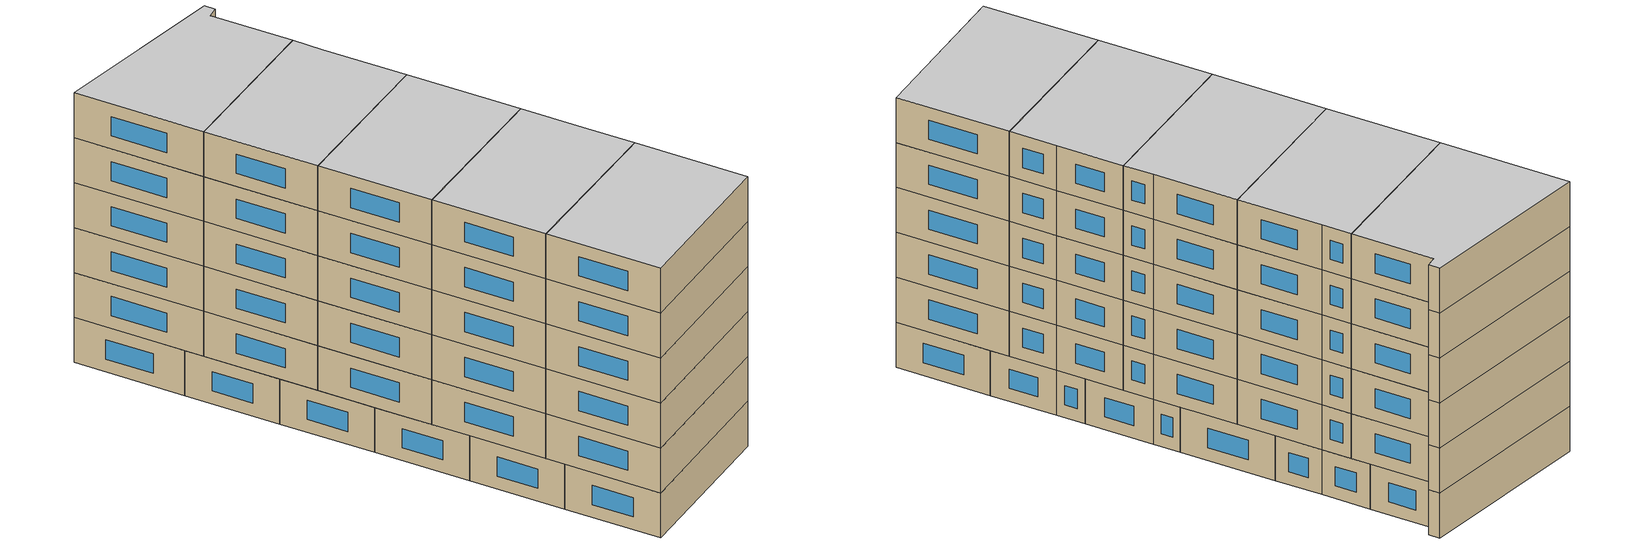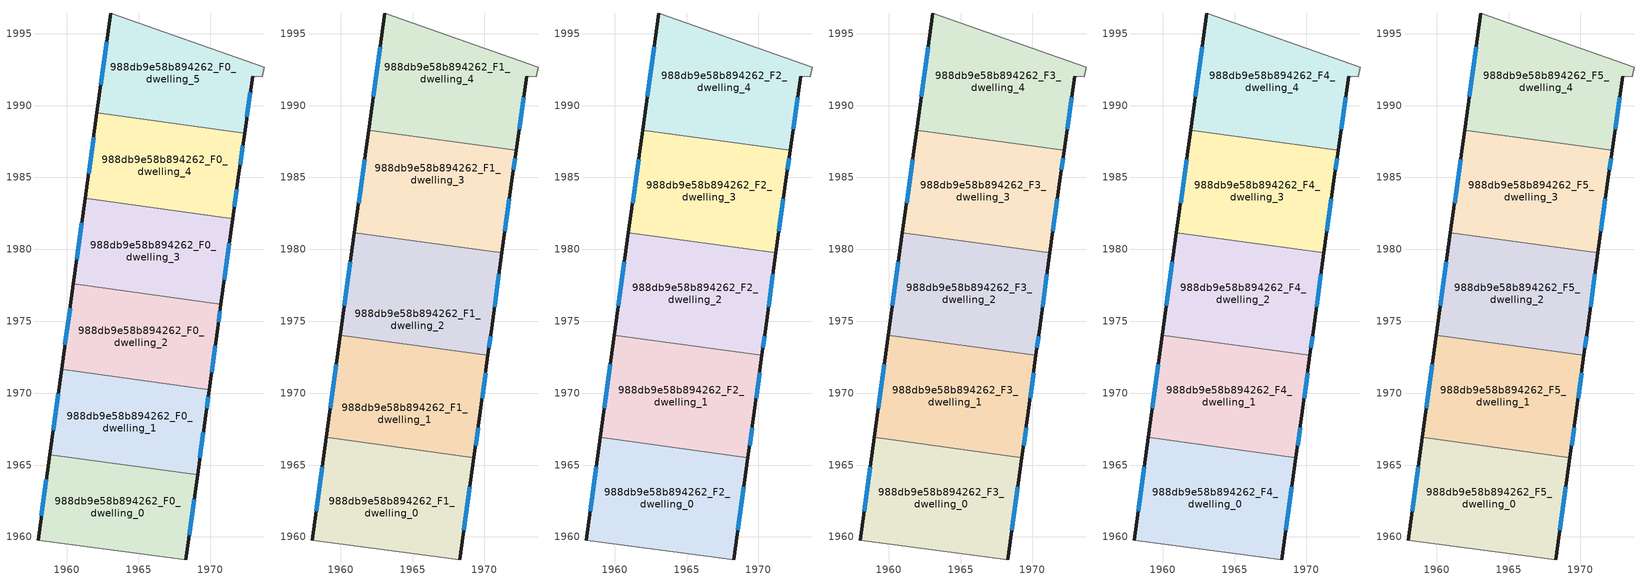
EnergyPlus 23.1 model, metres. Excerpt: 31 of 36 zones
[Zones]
988db9e58b894262_F0_dwelling_0
 floor ground (EU_floor_Construction): 1969.1,1964.32 1968.29,1958.43 1958.01,1959.75 1958.83,1965.73 z0
 wall outside (EU_wall_Construction): 1958.83,1965.73 1958.01,1959.75 / 1968.29,1958.43 1969.1,1964.32 z0:3
 wall adiabatic (EU_wall_Construction): 1958.01,1959.75 1968.29,1958.43 z0:3
 wall to 988db9e58b894262_F0_dwelling_1 (EU_wall_Construction): 1969.1,1964.32 1958.83,1965.73 z0:3
 window (EU_Window_Construction): 1958.6,1964.03 1958.24,1961.46 / 1968.52,1960.11 1968.87,1962.63 z0.86:2.14
988db9e58b894262_F0_dwelling_1
 floor ground (EU_floor_Construction): 1969.92,1970.25 1969.68,1968.45 1969.1,1964.32 1958.83,1965.73 1959.65,1971.67 z0
 wall outside (EU_wall_Construction): 1969.1,1964.32 1969.68,1968.45 1969.92,1970.25 / 1959.65,1971.67 1958.83,1965.73 z0:3
 wall to 988db9e58b894262_F0_dwelling_2 (EU_wall_Construction): 1969.92,1970.25 1959.65,1971.67 z0:3
 window (EU_Window_Construction): 1969.27,1965.5 1969.51,1967.27 / 1959.42,1969.97 1959.07,1967.43 / 1969.75,1968.97 1969.85,1969.74 z0.86:2.14
988db9e58b894262_F0_dwelling_2
 floor ground (EU_floor_Construction): 1970.73,1976.19 1970.49,1974.5 1969.92,1970.25 1959.65,1971.67 1960.47,1977.6 z0
 wall outside (EU_wall_Construction): 1969.92,1970.25 1970.49,1974.5 1970.73,1976.19 / 1960.47,1977.6 1959.65,1971.67 z0:3
 wall to 988db9e58b894262_F0_dwelling_3 (EU_wall_Construction): 1970.73,1976.19 1960.47,1977.6 z0:3
 window (EU_Window_Construction): 1970.08,1971.46 1970.33,1973.28 / 1960.24,1975.91 1959.89,1973.36 / 1970.56,1974.98 1970.66,1975.71 z0.86:2.14
988db9e58b894262_F0_dwelling_3
 floor ground (EU_floor_Construction): 1971.55,1982.13 1970.73,1976.19 1960.47,1977.6 1961.29,1983.54 z0
 wall outside (EU_wall_Construction): 1961.29,1983.54 1960.47,1977.6 / 1970.73,1976.19 1971.55,1982.13 z0:3
 wall to 988db9e58b894262_F0_dwelling_4 (EU_wall_Construction): 1971.55,1982.13 1961.29,1983.54 z0:3
 window (EU_Window_Construction): 1961.05,1981.85 1960.7,1979.3 / 1970.96,1977.89 1971.31,1980.43 z0.86:2.14
988db9e58b894262_F0_dwelling_4
 floor ground (EU_floor_Construction): 1972.37,1988.07 1971.94,1985.01 1971.55,1982.13 1961.29,1983.54 1962.11,1989.49 z0
 wall outside (EU_wall_Construction): 1971.55,1982.13 1971.94,1985.01 1972.37,1988.07 / 1962.11,1989.49 1961.29,1983.54 z0:3
 wall to 988db9e58b894262_F0_dwelling_5 (EU_wall_Construction): 1972.37,1988.07 1962.11,1989.49 z0:3
 window (EU_Window_Construction): 1971.66,1982.95 1971.83,1984.19 / 1961.87,1987.79 1961.52,1985.24 / 1972.06,1985.88 1972.25,1987.19 z0.86:2.14
988db9e58b894262_F0_dwelling_5
 floor ground (EU_floor_Construction): 1973.72,1992.68 1973.62,1991.99 1972.93,1992.04 1972.37,1988.07 1962.11,1989.49 1963.06,1996.4 z0
 wall outside (EU_wall_Construction): 1972.37,1988.07 1972.93,1992.04 / 1963.06,1996.4 1962.11,1989.49 z0:3
 wall adiabatic (EU_wall_Construction): 1972.93,1992.04 1973.62,1991.99 1973.72,1992.68 1963.06,1996.4 z0:3
 window (EU_Window_Construction): 1972.53,1989.2 1972.77,1990.91 / 1962.79,1994.43 1962.38,1991.46 z0.86:2.14
988db9e58b894262_F1_dwelling_0
 floor to 988db9e58b894262_F0_dwelling_0 (EU_floor_Construction): 1969.1,1964.32 1968.29,1958.43 1958.01,1959.75 1958.83,1965.73 z3
 floor to 988db9e58b894262_F0_dwelling_1 (EU_floor_Construction): 1969.27,1965.5 1969.1,1964.32 1958.83,1965.73 1959,1966.92 z3
 wall outside (EU_wall_Construction): 1959,1966.92 1958.01,1959.75 / 1968.29,1958.43 1969.27,1965.5 z3:6
 wall adiabatic (EU_wall_Construction): 1958.01,1959.75 1968.29,1958.43 z3:6
 wall to 988db9e58b894262_F1_dwelling_1 (EU_wall_Construction): 1969.27,1965.5 1959,1966.92 z3:6
 window (EU_Window_Construction): 1958.71,1964.87 1958.29,1961.8 / 1968.57,1960.45 1968.99,1963.48 z3.86:5.14
988db9e58b894262_F1_dwelling_1
 floor to 988db9e58b894262_F0_dwelling_1 (EU_floor_Construction): 1969.92,1970.25 1969.68,1968.45 1969.27,1965.5 1959,1966.92 1959.65,1971.66 z3
 floor to 988db9e58b894262_F0_dwelling_2 (EU_floor_Construction): 1970.24,1972.63 1969.92,1970.25 1959.65,1971.66 1959.98,1974.04 z3
 wall outside (EU_wall_Construction): 1969.27,1965.5 1969.68,1968.45 1970.24,1972.62 / 1959.98,1974.04 1959,1966.92 z3:6
 wall to 988db9e58b894262_F1_dwelling_2 (EU_wall_Construction): 1970.24,1972.62 1959.98,1974.04 z3:6
 window (EU_Window_Construction): 1969.39,1966.35 1969.56,1967.61 / 1959.7,1972.01 1959.28,1968.95 / 1969.84,1969.64 1970.08,1971.43 z3.86:5.14
988db9e58b894262_F1_dwelling_2
 floor to 988db9e58b894262_F0_dwelling_2 (EU_floor_Construction): 1970.73,1976.19 1970.49,1974.5 1970.24,1972.63 1959.98,1974.04 1960.47,1977.6 z3
 floor to 988db9e58b894262_F0_dwelling_3 (EU_floor_Construction): 1971.22,1979.75 1970.73,1976.19 1960.47,1977.6 1960.96,1981.17 z3
 wall outside (EU_wall_Construction): 1970.24,1972.62 1970.49,1974.5 1971.22,1979.75 / 1960.96,1981.17 1959.98,1974.04 z3:6
 wall to 988db9e58b894262_F1_dwelling_3 (EU_wall_Construction): 1971.22,1979.75 1960.96,1981.17 z3:6
 window (EU_Window_Construction): 1970.31,1973.16 1970.42,1973.96 / 1960.68,1979.13 1960.26,1976.08 / 1970.7,1976 1971.01,1978.25 z3.86:5.14
988db9e58b894262_F1_dwelling_3
 floor to 988db9e58b894262_F0_dwelling_3 (EU_floor_Construction): 1971.55,1982.13 1971.22,1979.75 1960.96,1981.17 1961.29,1983.54 z3
 floor to 988db9e58b894262_F0_dwelling_4 (EU_floor_Construction): 1972.21,1986.88 1971.94,1985.01 1971.55,1982.13 1961.29,1983.54 1961.94,1988.3 z3
 wall outside (EU_wall_Construction): 1971.22,1979.75 1971.94,1985.01 1972.21,1986.88 / 1961.94,1988.3 1960.96,1981.17 z3:6
 wall to 988db9e58b894262_F1_dwelling_4 (EU_wall_Construction): 1972.21,1986.88 1961.94,1988.3 z3:6
 window (EU_Window_Construction): 1971.42,1981.25 1971.74,1983.51 / 1961.66,1986.26 1961.24,1983.2 / 1972.02,1985.54 1972.13,1986.35 z3.86:5.14
988db9e58b894262_F1_dwelling_4
 floor to 988db9e58b894262_F0_dwelling_4 (EU_floor_Construction): 1972.37,1988.07 1972.21,1986.88 1961.94,1988.3 1962.11,1989.49 z3
 floor to 988db9e58b894262_F0_dwelling_5 (EU_floor_Construction): 1973.72,1992.68 1973.62,1991.99 1972.93,1992.04 1972.37,1988.07 1962.11,1989.49 1963.06,1996.4 z3
 wall outside (EU_wall_Construction): 1972.21,1986.88 1972.93,1992.04 / 1963.06,1996.4 1961.94,1988.3 z3:6
 wall adiabatic (EU_wall_Construction): 1972.93,1992.04 1973.62,1991.99 1973.72,1992.68 1963.06,1996.4 z3:6
 window (EU_Window_Construction): 1972.41,1988.36 1972.72,1990.57 / 1962.74,1994.09 1962.26,1990.61 z3.86:5.14
988db9e58b894262_F2_dwelling_0
 floor to 988db9e58b894262_F1_dwelling_0 (EU_floor_Construction): 1969.27,1965.5 1968.29,1958.43 1958.01,1959.75 1959,1966.92 z6
 wall outside (EU_wall_Construction): 1959,1966.92 1958.01,1959.75 / 1968.29,1958.43 1969.27,1965.5 z6:9
 wall adiabatic (EU_wall_Construction): 1958.01,1959.75 1968.29,1958.43 z6:9
 wall to 988db9e58b894262_F2_dwelling_1 (EU_wall_Construction): 1969.27,1965.5 1959,1966.92 z6:9
 window (EU_Window_Construction): 1958.71,1964.87 1958.29,1961.8 / 1968.57,1960.45 1968.99,1963.48 z6.86:8.14
988db9e58b894262_F2_dwelling_1
 floor to 988db9e58b894262_F1_dwelling_1 (EU_floor_Construction): 1970.24,1972.62 1969.68,1968.45 1969.27,1965.5 1959,1966.92 1959.98,1974.04 z6
 wall outside (EU_wall_Construction): 1969.27,1965.5 1969.68,1968.45 1970.24,1972.62 / 1959.98,1974.04 1959,1966.92 z6:9
 wall to 988db9e58b894262_F2_dwelling_2 (EU_wall_Construction): 1970.24,1972.62 1959.98,1974.04 z6:9
 window (EU_Window_Construction): 1969.39,1966.35 1969.56,1967.61 / 1959.7,1972.01 1959.28,1968.95 / 1969.84,1969.64 1970.08,1971.43 z6.86:8.14
988db9e58b894262_F2_dwelling_2
 floor to 988db9e58b894262_F1_dwelling_2 (EU_floor_Construction): 1971.22,1979.75 1970.49,1974.5 1970.24,1972.62 1959.98,1974.04 1960.96,1981.17 z6
 wall outside (EU_wall_Construction): 1970.24,1972.62 1970.49,1974.5 1971.22,1979.75 / 1960.96,1981.17 1959.98,1974.04 z6:9
 wall to 988db9e58b894262_F2_dwelling_3 (EU_wall_Construction): 1971.22,1979.75 1960.96,1981.17 z6:9
 window (EU_Window_Construction): 1970.31,1973.16 1970.42,1973.96 / 1960.68,1979.13 1960.26,1976.08 / 1970.7,1976 1971.01,1978.25 z6.86:8.14
988db9e58b894262_F2_dwelling_3
 floor to 988db9e58b894262_F1_dwelling_3 (EU_floor_Construction): 1972.21,1986.88 1971.94,1985.01 1971.22,1979.75 1960.96,1981.17 1961.94,1988.3 z6
 wall outside (EU_wall_Construction): 1971.22,1979.75 1971.94,1985.01 1972.21,1986.88 / 1961.94,1988.3 1960.96,1981.17 z6:9
 wall to 988db9e58b894262_F2_dwelling_4 (EU_wall_Construction): 1972.21,1986.88 1961.94,1988.3 z6:9
 window (EU_Window_Construction): 1971.42,1981.25 1971.74,1983.51 / 1961.66,1986.26 1961.24,1983.2 / 1972.02,1985.54 1972.13,1986.35 z6.86:8.14
988db9e58b894262_F2_dwelling_4
 floor to 988db9e58b894262_F1_dwelling_4 (EU_floor_Construction): 1973.72,1992.68 1973.62,1991.99 1972.93,1992.04 1972.21,1986.88 1961.94,1988.3 1963.06,1996.4 z6
 wall outside (EU_wall_Construction): 1972.21,1986.88 1972.93,1992.04 / 1963.06,1996.4 1961.94,1988.3 z6:9
 wall adiabatic (EU_wall_Construction): 1972.93,1992.04 1973.62,1991.99 1973.72,1992.68 1963.06,1996.4 z6:9
 window (EU_Window_Construction): 1972.41,1988.36 1972.72,1990.57 / 1962.74,1994.09 1962.26,1990.61 z6.86:8.14
988db9e58b894262_F3_dwelling_0
 floor to 988db9e58b894262_F2_dwelling_0 (EU_floor_Construction): 1969.27,1965.5 1968.29,1958.43 1958.01,1959.75 1959,1966.92 z9
 wall outside (EU_wall_Construction): 1959,1966.92 1958.01,1959.75 / 1968.29,1958.43 1969.27,1965.5 z9:12
 wall adiabatic (EU_wall_Construction): 1958.01,1959.75 1968.29,1958.43 z9:12
 wall to 988db9e58b894262_F3_dwelling_1 (EU_wall_Construction): 1969.27,1965.5 1959,1966.92 z9:12
 window (EU_Window_Construction): 1958.71,1964.87 1958.29,1961.8 / 1968.57,1960.45 1968.99,1963.48 z9.86:11.14
988db9e58b894262_F3_dwelling_1
 floor to 988db9e58b894262_F2_dwelling_1 (EU_floor_Construction): 1970.24,1972.62 1969.68,1968.45 1969.27,1965.5 1959,1966.92 1959.98,1974.04 z9
 wall outside (EU_wall_Construction): 1969.27,1965.5 1969.68,1968.45 1970.24,1972.62 / 1959.98,1974.04 1959,1966.92 z9:12
 wall to 988db9e58b894262_F3_dwelling_2 (EU_wall_Construction): 1970.24,1972.62 1959.98,1974.04 z9:12
 window (EU_Window_Construction): 1969.39,1966.35 1969.56,1967.61 / 1959.7,1972.01 1959.28,1968.95 / 1969.84,1969.64 1970.08,1971.43 z9.86:11.14
988db9e58b894262_F3_dwelling_2
 floor to 988db9e58b894262_F2_dwelling_2 (EU_floor_Construction): 1971.22,1979.75 1970.49,1974.5 1970.24,1972.62 1959.98,1974.04 1960.96,1981.17 z9
 wall outside (EU_wall_Construction): 1970.24,1972.62 1970.49,1974.5 1971.22,1979.75 / 1960.96,1981.17 1959.98,1974.04 z9:12
 wall to 988db9e58b894262_F3_dwelling_3 (EU_wall_Construction): 1971.22,1979.75 1960.96,1981.17 z9:12
 window (EU_Window_Construction): 1970.31,1973.16 1970.42,1973.96 / 1960.68,1979.13 1960.26,1976.08 / 1970.7,1976 1971.01,1978.25 z9.86:11.14
988db9e58b894262_F3_dwelling_3
 floor to 988db9e58b894262_F2_dwelling_3 (EU_floor_Construction): 1972.21,1986.88 1971.94,1985.01 1971.22,1979.75 1960.96,1981.17 1961.94,1988.3 z9
 wall outside (EU_wall_Construction): 1971.22,1979.75 1971.94,1985.01 1972.21,1986.88 / 1961.94,1988.3 1960.96,1981.17 z9:12
 wall to 988db9e58b894262_F3_dwelling_4 (EU_wall_Construction): 1972.21,1986.88 1961.94,1988.3 z9:12
 window (EU_Window_Construction): 1971.42,1981.25 1971.74,1983.51 / 1961.66,1986.26 1961.24,1983.2 / 1972.02,1985.54 1972.13,1986.35 z9.86:11.14
988db9e58b894262_F3_dwelling_4
 floor to 988db9e58b894262_F2_dwelling_4 (EU_floor_Construction): 1973.72,1992.68 1973.62,1991.99 1972.93,1992.04 1972.21,1986.88 1961.94,1988.3 1963.06,1996.4 z9
 wall outside (EU_wall_Construction): 1972.21,1986.88 1972.93,1992.04 / 1963.06,1996.4 1961.94,1988.3 z9:12
 wall adiabatic (EU_wall_Construction): 1972.93,1992.04 1973.62,1991.99 1973.72,1992.68 1963.06,1996.4 z9:12
 window (EU_Window_Construction): 1972.41,1988.36 1972.72,1990.57 / 1962.74,1994.09 1962.26,1990.61 z9.86:11.14
988db9e58b894262_F4_dwelling_0
 floor to 988db9e58b894262_F3_dwelling_0 (EU_floor_Construction): 1969.27,1965.5 1968.29,1958.43 1958.01,1959.75 1959,1966.92 z12
 wall outside (EU_wall_Construction): 1959,1966.92 1958.01,1959.75 / 1968.29,1958.43 1969.27,1965.5 z12:15
 wall adiabatic (EU_wall_Construction): 1958.01,1959.75 1968.29,1958.43 z12:15
 wall to 988db9e58b894262_F4_dwelling_1 (EU_wall_Construction): 1969.27,1965.5 1959,1966.92 z12:15
 window (EU_Window_Construction): 1958.71,1964.87 1958.29,1961.8 / 1968.57,1960.45 1968.99,1963.48 z12.86:14.14
988db9e58b894262_F4_dwelling_1
 floor to 988db9e58b894262_F3_dwelling_1 (EU_floor_Construction): 1970.24,1972.62 1969.68,1968.45 1969.27,1965.5 1959,1966.92 1959.98,1974.04 z12
 wall outside (EU_wall_Construction): 1969.27,1965.5 1969.68,1968.45 1970.24,1972.62 / 1959.98,1974.04 1959,1966.92 z12:15
 wall to 988db9e58b894262_F4_dwelling_2 (EU_wall_Construction): 1970.24,1972.62 1959.98,1974.04 z12:15
 window (EU_Window_Construction): 1969.39,1966.35 1969.56,1967.61 / 1959.7,1972.01 1959.28,1968.95 / 1969.84,1969.64 1970.08,1971.43 z12.86:14.14
988db9e58b894262_F4_dwelling_2
 floor to 988db9e58b894262_F3_dwelling_2 (EU_floor_Construction): 1971.22,1979.75 1970.49,1974.5 1970.24,1972.62 1959.98,1974.04 1960.96,1981.17 z12
 wall outside (EU_wall_Construction): 1970.24,1972.62 1970.49,1974.5 1971.22,1979.75 / 1960.96,1981.17 1959.98,1974.04 z12:15
 wall to 988db9e58b894262_F4_dwelling_3 (EU_wall_Construction): 1971.22,1979.75 1960.96,1981.17 z12:15
 window (EU_Window_Construction): 1970.31,1973.16 1970.42,1973.96 / 1960.68,1979.13 1960.26,1976.08 / 1970.7,1976 1971.01,1978.25 z12.86:14.14
988db9e58b894262_F4_dwelling_3
 floor to 988db9e58b894262_F3_dwelling_3 (EU_floor_Construction): 1972.21,1986.88 1971.94,1985.01 1971.22,1979.75 1960.96,1981.17 1961.94,1988.3 z12
 wall outside (EU_wall_Construction): 1971.22,1979.75 1971.94,1985.01 1972.21,1986.88 / 1961.94,1988.3 1960.96,1981.17 z12:15
 wall to 988db9e58b894262_F4_dwelling_4 (EU_wall_Construction): 1972.21,1986.88 1961.94,1988.3 z12:15
 window (EU_Window_Construction): 1971.42,1981.25 1971.74,1983.51 / 1961.66,1986.26 1961.24,1983.2 / 1972.02,1985.54 1972.13,1986.35 z12.86:14.14
988db9e58b894262_F4_dwelling_4
 floor to 988db9e58b894262_F3_dwelling_4 (EU_floor_Construction): 1973.72,1992.68 1973.62,1991.99 1972.93,1992.04 1972.21,1986.88 1961.94,1988.3 1963.06,1996.4 z12
 wall outside (EU_wall_Construction): 1972.21,1986.88 1972.93,1992.04 / 1963.06,1996.4 1961.94,1988.3 z12:15
 wall adiabatic (EU_wall_Construction): 1972.93,1992.04 1973.62,1991.99 1973.72,1992.68 1963.06,1996.4 z12:15
 window (EU_Window_Construction): 1972.41,1988.36 1972.72,1990.57 / 1962.74,1994.09 1962.26,1990.61 z12.86:14.14
988db9e58b894262_F5_dwelling_0
 floor to 988db9e58b894262_F4_dwelling_0 (EU_floor_Construction): 1969.27,1965.5 1968.29,1958.43 1958.01,1959.75 1959,1966.92 z15
 wall outside (EU_wall_Construction): 1959,1966.92 1958.01,1959.75 / 1968.29,1958.43 1969.27,1965.5 z15:18
 wall adiabatic (EU_wall_Construction): 1958.01,1959.75 1968.29,1958.43 z15:18
 wall to 988db9e58b894262_F5_dwelling_1 (EU_wall_Construction): 1969.27,1965.5 1959,1966.92 z15:18
 window (EU_Window_Construction): 1958.71,1964.87 1958.29,1961.8 / 1968.57,1960.45 1968.99,1963.48 z15.86:17.14
 ceiling to 988db9e58b894262_F6_dwelling_0 (EU_floor_Construction): 1968.29,1958.43 1969.27,1965.5 1959,1966.92 1958.01,1959.75 z18
988db9e58b894262_F5_dwelling_1
 floor to 988db9e58b894262_F4_dwelling_1 (EU_floor_Construction): 1970.24,1972.62 1969.68,1968.45 1969.27,1965.5 1959,1966.92 1959.98,1974.04 z15
 wall outside (EU_wall_Construction): 1969.27,1965.5 1969.68,1968.45 1970.24,1972.62 / 1959.98,1974.04 1959,1966.92 z15:18
 wall to 988db9e58b894262_F5_dwelling_2 (EU_wall_Construction): 1970.24,1972.62 1959.98,1974.04 z15:18
 window (EU_Window_Construction): 1969.39,1966.35 1969.56,1967.61 / 1959.7,1972.01 1959.28,1968.95 / 1969.84,1969.64 1970.08,1971.43 z15.86:17.14
 ceiling to 988db9e58b894262_F6_dwelling_1 (EU_floor_Construction): 1969.27,1965.5 1969.68,1968.45 1970.24,1972.62 1959.98,1974.04 1959,1966.92 z18
988db9e58b894262_F5_dwelling_2
 floor to 988db9e58b894262_F4_dwelling_2 (EU_floor_Construction): 1971.22,1979.75 1970.49,1974.5 1970.24,1972.62 1959.98,1974.04 1960.96,1981.17 z15
 wall outside (EU_wall_Construction): 1970.24,1972.62 1970.49,1974.5 1971.22,1979.75 / 1960.96,1981.17 1959.98,1974.04 z15:18
 wall to 988db9e58b894262_F5_dwelling_3 (EU_wall_Construction): 1971.22,1979.75 1960.96,1981.17 z15:18
 window (EU_Window_Construction): 1970.31,1973.16 1970.42,1973.96 / 1960.68,1979.13 1960.26,1976.08 / 1970.7,1976 1971.01,1978.25 z15.86:17.14
 ceiling to 988db9e58b894262_F6_dwelling_2 (EU_floor_Construction): 1970.24,1972.62 1970.49,1974.5 1971.22,1979.75 1960.96,1981.17 1959.98,1974.04 z18
988db9e58b894262_F5_dwelling_3
 floor to 988db9e58b894262_F4_dwelling_3 (EU_floor_Construction): 1972.21,1986.88 1971.94,1985.01 1971.22,1979.75 1960.96,1981.17 1961.94,1988.3 z15
 wall outside (EU_wall_Construction): 1971.22,1979.75 1971.94,1985.01 1972.21,1986.88 / 1961.94,1988.3 1960.96,1981.17 z15:18
 wall to 988db9e58b894262_F5_dwelling_4 (EU_wall_Construction): 1972.21,1986.88 1961.94,1988.3 z15:18
 window (EU_Window_Construction): 1971.42,1981.25 1971.74,1983.51 / 1961.66,1986.26 1961.24,1983.2 / 1972.02,1985.54 1972.13,1986.35 z15.86:17.14
 ceiling to 988db9e58b894262_F6_dwelling_3 (EU_floor_Construction): 1971.22,1979.75 1971.94,1985.01 1972.21,1986.88 1961.94,1988.3 1960.96,1981.17 z18
988db9e58b894262_F5_dwelling_4
 floor to 988db9e58b894262_F4_dwelling_4 (EU_floor_Construction): 1973.72,1992.68 1973.62,1991.99 1972.93,1992.04 1972.21,1986.88 1961.94,1988.3 1963.06,1996.4 z15
 wall outside (EU_wall_Construction): 1972.21,1986.88 1972.93,1992.04 / 1963.06,1996.4 1961.94,1988.3 z15:18
 wall adiabatic (EU_wall_Construction): 1972.93,1992.04 1973.62,1991.99 1973.72,1992.68 1963.06,1996.4 z15:18
 window (EU_Window_Construction): 1972.41,1988.36 1972.72,1990.57 / 1962.74,1994.09 1962.26,1990.61 z15.86:17.14
 ceiling to 988db9e58b894262_F6_dwelling_4 (EU_floor_Construction): 1972.21,1986.88 1972.93,1992.04 1973.62,1991.99 1973.72,1992.68 1963.06,1996.4 1961.94,1988.3 z18
[Building]
EU S2 Campaign: North Axis=0; Terrain=City; Solar Distribution=FullExterior
[Site:Location]
Helsinki-Vantaa.AP: Latitude=60.317; Longitude=24.963; Time Zone=2; Elevation=54.6
[SizingPeriod:WeatherFileDays]
AnnualSizingPeriod: Begin Month=1; Begin Day of Month=1; End Month=12; End Day of Month=31; Day of Week for Start Day=Monday; Use Weather File Daylight Saving Period=No; Use Weather File Rain and Snow Indicators=No
[MATERIAL]
EU_InternalMass_Material: Roughness=MediumRough; Thickness=0.1; Conductivity=1; Density=1800; Specific Heat=900; Thermal Absorptance=0.9; Solar Absorptance=0.7; Visible Absorptance=0.7
[MATERIAL:NOMASS] Roughness=MediumRough; Thermal Absorptance=0.9; Solar Absorptance=0.7; Visible Absorptance=0.7
Name | Thermal Resistance
EU_wall_NoMass | 1.10183
EU_floor_NoMass | 1.70606
[WINDOWMATERIAL:SIMPLEGLAZINGSYSTEM]
EU_Window_SimpleGlazing: UFactor=3.11035; Solar Heat Gain Coefficient=0.8; Visible Transmittance=0.8
[CONSTRUCTION]
EU_wall_Construction: EU_wall_NoMass
EU_floor_Construction: EU_floor_NoMass
EU_Window_Construction: EU_Window_SimpleGlazing
EU_InternalMass_Construction: EU_InternalMass_Material
[ZONE] Type=1; Multiplier=1; Ceiling Height=autocalculate; Floor Area=autocalculate; Part of Total Floor Area=Yes
Name | Volume
988db9e58b894262_F0_dwelling_0; 988db9e58b894262_F0_dwelling_2 | 186.289
988db9e58b894262_F1_dwelling_0; 988db9e58b894262_F2_dwelling_0; 988db9e58b894262_F3_dwelling_0; 988db9e58b894262_F4_dwelling_0; 988db9e58b894262_F5_dwelling_0 | 223.529
988db9e58b894262_F0_dwelling_1 | 186.266
988db9e58b894262_F1_dwelling_1; 988db9e58b894262_F2_dwelling_1; 988db9e58b894262_F3_dwelling_1; 988db9e58b894262_F4_dwelling_1; 988db9e58b894262_F5_dwelling_1 | 223.534
988db9e58b894262_F1_dwelling_2; 988db9e58b894262_F2_dwelling_2; 988db9e58b894262_F3_dwelling_2; 988db9e58b894262_F4_dwelling_2; 988db9e58b894262_F5_dwelling_2 | 223.512
988db9e58b894262_F0_dwelling_3 | 186.286
988db9e58b894262_F1_dwelling_3; 988db9e58b894262_F2_dwelling_3; 988db9e58b894262_F3_dwelling_3; 988db9e58b894262_F4_dwelling_3; 988db9e58b894262_F5_dwelling_3 | 223.526
988db9e58b894262_F0_dwelling_4 | 186.267
988db9e58b894262_F1_dwelling_4; 988db9e58b894262_F2_dwelling_4; 988db9e58b894262_F3_dwelling_4; 988db9e58b894262_F4_dwelling_4; 988db9e58b894262_F5_dwelling_4 | 223.537
988db9e58b894262_F0_dwelling_5 | 186.274
[INTERNALMASS] Construction=EU_InternalMass_Construction
Name | Zone or ZoneList | Surface Area
988db9e58b894262_F0_dwelling_0_EU_InternalMass | 988db9e58b894262_F0_dwelling_0 | 62.0963
988db9e58b894262_F0_dwelling_1_EU_InternalMass | 988db9e58b894262_F0_dwelling_1 | 62.0884
988db9e58b894262_F0_dwelling_2_EU_InternalMass | 988db9e58b894262_F0_dwelling_2 | 62.0964
988db9e58b894262_F0_dwelling_3_EU_InternalMass | 988db9e58b894262_F0_dwelling_3 | 62.0949
988db9e58b894262_F0_dwelling_4_EU_InternalMass | 988db9e58b894262_F0_dwelling_4 | 62.0889
988db9e58b894262_F0_dwelling_5_EU_InternalMass | 988db9e58b894262_F0_dwelling_5 | 62.0913
988db9e58b894262_F1_dwelling_0_EU_InternalMass | 988db9e58b894262_F1_dwelling_0 | 74.5097
988db9e58b894262_F1_dwelling_1_EU_InternalMass | 988db9e58b894262_F1_dwelling_1 | 74.5113
988db9e58b894262_F1_dwelling_2_EU_InternalMass | 988db9e58b894262_F1_dwelling_2 | 74.5043
988db9e58b894262_F1_dwelling_3_EU_InternalMass | 988db9e58b894262_F1_dwelling_3 | 74.5083
988db9e58b894262_F1_dwelling_4_EU_InternalMass | 988db9e58b894262_F1_dwelling_4 | 74.512
988db9e58b894262_F2_dwelling_0_EU_InternalMass | 988db9e58b894262_F2_dwelling_0 | 74.5097
988db9e58b894262_F2_dwelling_1_EU_InternalMass | 988db9e58b894262_F2_dwelling_1 | 74.5113
988db9e58b894262_F2_dwelling_2_EU_InternalMass | 988db9e58b894262_F2_dwelling_2 | 74.5043
988db9e58b894262_F2_dwelling_3_EU_InternalMass | 988db9e58b894262_F2_dwelling_3 | 74.5083
988db9e58b894262_F2_dwelling_4_EU_InternalMass | 988db9e58b894262_F2_dwelling_4 | 74.512
988db9e58b894262_F3_dwelling_0_EU_InternalMass | 988db9e58b894262_F3_dwelling_0 | 74.5097
988db9e58b894262_F3_dwelling_1_EU_InternalMass | 988db9e58b894262_F3_dwelling_1 | 74.5113
988db9e58b894262_F3_dwelling_2_EU_InternalMass | 988db9e58b894262_F3_dwelling_2 | 74.5043
988db9e58b894262_F3_dwelling_3_EU_InternalMass | 988db9e58b894262_F3_dwelling_3 | 74.5083
988db9e58b894262_F3_dwelling_4_EU_InternalMass | 988db9e58b894262_F3_dwelling_4 | 74.512
988db9e58b894262_F4_dwelling_0_EU_InternalMass | 988db9e58b894262_F4_dwelling_0 | 74.5097
988db9e58b894262_F4_dwelling_1_EU_InternalMass | 988db9e58b894262_F4_dwelling_1 | 74.5113
988db9e58b894262_F4_dwelling_2_EU_InternalMass | 988db9e58b894262_F4_dwelling_2 | 74.5043
988db9e58b894262_F4_dwelling_3_EU_InternalMass | 988db9e58b894262_F4_dwelling_3 | 74.5083
988db9e58b894262_F4_dwelling_4_EU_InternalMass | 988db9e58b894262_F4_dwelling_4 | 74.512
988db9e58b894262_F5_dwelling_0_EU_InternalMass | 988db9e58b894262_F5_dwelling_0 | 74.5097
988db9e58b894262_F5_dwelling_1_EU_InternalMass | 988db9e58b894262_F5_dwelling_1 | 74.5113
988db9e58b894262_F5_dwelling_2_EU_InternalMass | 988db9e58b894262_F5_dwelling_2 | 74.5043
988db9e58b894262_F5_dwelling_3_EU_InternalMass | 988db9e58b894262_F5_dwelling_3 | 74.5083
988db9e58b894262_F5_dwelling_4_EU_InternalMass | 988db9e58b894262_F5_dwelling_4 | 74.512
[OTHEREQUIPMENT] Fuel Type=Electricity; Design Level Calculation Method=Watts/Area; Power per Zone Floor Area=1; Fraction Latent=0; Fraction Radiant=0; Fraction Lost=0; Carbon Dioxide Generation Rate=0; EndUse Subcategory=EU_Step8_InternalGains
Name | Zone or ZoneList or Space or SpaceList | Schedule
EU_Step8_InternalGain_988db9e58b894262_F0_dwelling_0_f000 | 988db9e58b894262_F0_dwelling_0 | EU_Step8_GainSchedule_988db9e58b894262_F0_dwelling_0_f000
EU_Step8_InternalGain_988db9e58b894262_F0_dwelling_1_f000 | 988db9e58b894262_F0_dwelling_1 | EU_Step8_GainSchedule_988db9e58b894262_F0_dwelling_1_f000
EU_Step8_InternalGain_988db9e58b894262_F0_dwelling_2_f000 | 988db9e58b894262_F0_dwelling_2 | EU_Step8_GainSchedule_988db9e58b894262_F0_dwelling_2_f000
EU_Step8_InternalGain_988db9e58b894262_F0_dwelling_3_f000 | 988db9e58b894262_F0_dwelling_3 | EU_Step8_GainSchedule_988db9e58b894262_F0_dwelling_3_f000
EU_Step8_InternalGain_988db9e58b894262_F0_dwelling_4_f000 | 988db9e58b894262_F0_dwelling_4 | EU_Step8_GainSchedule_988db9e58b894262_F0_dwelling_4_f000
EU_Step8_InternalGain_988db9e58b894262_F0_dwelling_5_f000 | 988db9e58b894262_F0_dwelling_5 | EU_Step8_GainSchedule_988db9e58b894262_F0_dwelling_5_f000
EU_Step8_InternalGain_988db9e58b894262_F1_dwelling_0_f000 | 988db9e58b894262_F1_dwelling_0 | EU_Step8_GainSchedule_988db9e58b894262_F1_dwelling_0_f000
EU_Step8_InternalGain_988db9e58b894262_F1_dwelling_1_f000 | 988db9e58b894262_F1_dwelling_1 | EU_Step8_GainSchedule_988db9e58b894262_F1_dwelling_1_f000
EU_Step8_InternalGain_988db9e58b894262_F1_dwelling_2_f000 | 988db9e58b894262_F1_dwelling_2 | EU_Step8_GainSchedule_988db9e58b894262_F1_dwelling_2_f000
EU_Step8_InternalGain_988db9e58b894262_F1_dwelling_3_f000 | 988db9e58b894262_F1_dwelling_3 | EU_Step8_GainSchedule_988db9e58b894262_F1_dwelling_3_f000
EU_Step8_InternalGain_988db9e58b894262_F1_dwelling_4_f000 | 988db9e58b894262_F1_dwelling_4 | EU_Step8_GainSchedule_988db9e58b894262_F1_dwelling_4_f000
EU_Step8_InternalGain_988db9e58b894262_F2_dwelling_0_f000 | 988db9e58b894262_F2_dwelling_0 | EU_Step8_GainSchedule_988db9e58b894262_F2_dwelling_0_f000
EU_Step8_InternalGain_988db9e58b894262_F2_dwelling_1_f000 | 988db9e58b894262_F2_dwelling_1 | EU_Step8_GainSchedule_988db9e58b894262_F2_dwelling_1_f000
EU_Step8_InternalGain_988db9e58b894262_F2_dwelling_2_f000 | 988db9e58b894262_F2_dwelling_2 | EU_Step8_GainSchedule_988db9e58b894262_F2_dwelling_2_f000
EU_Step8_InternalGain_988db9e58b894262_F2_dwelling_3_f000 | 988db9e58b894262_F2_dwelling_3 | EU_Step8_GainSchedule_988db9e58b894262_F2_dwelling_3_f000
EU_Step8_InternalGain_988db9e58b894262_F2_dwelling_4_f000 | 988db9e58b894262_F2_dwelling_4 | EU_Step8_GainSchedule_988db9e58b894262_F2_dwelling_4_f000
EU_Step8_InternalGain_988db9e58b894262_F3_dwelling_0_f000 | 988db9e58b894262_F3_dwelling_0 | EU_Step8_GainSchedule_988db9e58b894262_F3_dwelling_0_f000
EU_Step8_InternalGain_988db9e58b894262_F3_dwelling_1_f000 | 988db9e58b894262_F3_dwelling_1 | EU_Step8_GainSchedule_988db9e58b894262_F3_dwelling_1_f000
EU_Step8_InternalGain_988db9e58b894262_F3_dwelling_2_f000 | 988db9e58b894262_F3_dwelling_2 | EU_Step8_GainSchedule_988db9e58b894262_F3_dwelling_2_f000
EU_Step8_InternalGain_988db9e58b894262_F3_dwelling_3_f000 | 988db9e58b894262_F3_dwelling_3 | EU_Step8_GainSchedule_988db9e58b894262_F3_dwelling_3_f000
EU_Step8_InternalGain_988db9e58b894262_F3_dwelling_4_f000 | 988db9e58b894262_F3_dwelling_4 | EU_Step8_GainSchedule_988db9e58b894262_F3_dwelling_4_f000
EU_Step8_InternalGain_988db9e58b894262_F4_dwelling_0_f000 | 988db9e58b894262_F4_dwelling_0 | EU_Step8_GainSchedule_988db9e58b894262_F4_dwelling_0_f000
EU_Step8_InternalGain_988db9e58b894262_F4_dwelling_1_f000 | 988db9e58b894262_F4_dwelling_1 | EU_Step8_GainSchedule_988db9e58b894262_F4_dwelling_1_f000
EU_Step8_InternalGain_988db9e58b894262_F4_dwelling_2_f000 | 988db9e58b894262_F4_dwelling_2 | EU_Step8_GainSchedule_988db9e58b894262_F4_dwelling_2_f000
EU_Step8_InternalGain_988db9e58b894262_F4_dwelling_3_f000 | 988db9e58b894262_F4_dwelling_3 | EU_Step8_GainSchedule_988db9e58b894262_F4_dwelling_3_f000
EU_Step8_InternalGain_988db9e58b894262_F4_dwelling_4_f000 | 988db9e58b894262_F4_dwelling_4 | EU_Step8_GainSchedule_988db9e58b894262_F4_dwelling_4_f000
EU_Step8_InternalGain_988db9e58b894262_F5_dwelling_0_f000 | 988db9e58b894262_F5_dwelling_0 | EU_Step8_GainSchedule_988db9e58b894262_F5_dwelling_0_f000
EU_Step8_InternalGain_988db9e58b894262_F5_dwelling_1_f000 | 988db9e58b894262_F5_dwelling_1 | EU_Step8_GainSchedule_988db9e58b894262_F5_dwelling_1_f000
EU_Step8_InternalGain_988db9e58b894262_F5_dwelling_2_f000 | 988db9e58b894262_F5_dwelling_2 | EU_Step8_GainSchedule_988db9e58b894262_F5_dwelling_2_f000
EU_Step8_InternalGain_988db9e58b894262_F5_dwelling_3_f000 | 988db9e58b894262_F5_dwelling_3 | EU_Step8_GainSchedule_988db9e58b894262_F5_dwelling_3_f000
EU_Step8_InternalGain_988db9e58b894262_F5_dwelling_4_f000 | 988db9e58b894262_F5_dwelling_4 | EU_Step8_GainSchedule_988db9e58b894262_F5_dwelling_4_f000
[ZONEVENTILATION:DESIGNFLOWRATE] Schedule=EU_AlwaysOn; Design Flow Rate Calculation Method=AirChanges/Hour; Air Changes per Hour=0.756316; Ventilation Type=Natural; Fan Pressure Rise=0; Fan Total Efficiency=1; Constant Term Coefficient=1; Temperature Term Coefficient=0; Velocity Term Coefficient=0; Velocity Squared Term Coefficient=0; Minimum Indoor Temperature=-100; Maximum Indoor Temperature=100; Delta Temperature=-100; Minimum Outdoor Temperature=-100; Maximum Outdoor Temperature=100; Maximum Wind Speed=40
Name | Zone or ZoneList or Space or SpaceList
EU_ConstantAir_988db9e58b894262_F0_dwelling_0 | 988db9e58b894262_F0_dwelling_0
EU_ConstantAir_988db9e58b894262_F0_dwelling_1 | 988db9e58b894262_F0_dwelling_1
EU_ConstantAir_988db9e58b894262_F0_dwelling_2 | 988db9e58b894262_F0_dwelling_2
EU_ConstantAir_988db9e58b894262_F0_dwelling_3 | 988db9e58b894262_F0_dwelling_3
EU_ConstantAir_988db9e58b894262_F0_dwelling_4 | 988db9e58b894262_F0_dwelling_4
EU_ConstantAir_988db9e58b894262_F0_dwelling_5 | 988db9e58b894262_F0_dwelling_5
EU_ConstantAir_988db9e58b894262_F1_dwelling_0 | 988db9e58b894262_F1_dwelling_0
EU_ConstantAir_988db9e58b894262_F1_dwelling_1 | 988db9e58b894262_F1_dwelling_1
EU_ConstantAir_988db9e58b894262_F1_dwelling_2 | 988db9e58b894262_F1_dwelling_2
EU_ConstantAir_988db9e58b894262_F1_dwelling_3 | 988db9e58b894262_F1_dwelling_3
EU_ConstantAir_988db9e58b894262_F1_dwelling_4 | 988db9e58b894262_F1_dwelling_4
EU_ConstantAir_988db9e58b894262_F2_dwelling_0 | 988db9e58b894262_F2_dwelling_0
EU_ConstantAir_988db9e58b894262_F2_dwelling_1 | 988db9e58b894262_F2_dwelling_1
EU_ConstantAir_988db9e58b894262_F2_dwelling_2 | 988db9e58b894262_F2_dwelling_2
EU_ConstantAir_988db9e58b894262_F2_dwelling_3 | 988db9e58b894262_F2_dwelling_3
EU_ConstantAir_988db9e58b894262_F2_dwelling_4 | 988db9e58b894262_F2_dwelling_4
EU_ConstantAir_988db9e58b894262_F3_dwelling_0 | 988db9e58b894262_F3_dwelling_0
EU_ConstantAir_988db9e58b894262_F3_dwelling_1 | 988db9e58b894262_F3_dwelling_1
EU_ConstantAir_988db9e58b894262_F3_dwelling_2 | 988db9e58b894262_F3_dwelling_2
EU_ConstantAir_988db9e58b894262_F3_dwelling_3 | 988db9e58b894262_F3_dwelling_3
EU_ConstantAir_988db9e58b894262_F3_dwelling_4 | 988db9e58b894262_F3_dwelling_4
EU_ConstantAir_988db9e58b894262_F4_dwelling_0 | 988db9e58b894262_F4_dwelling_0
EU_ConstantAir_988db9e58b894262_F4_dwelling_1 | 988db9e58b894262_F4_dwelling_1
EU_ConstantAir_988db9e58b894262_F4_dwelling_2 | 988db9e58b894262_F4_dwelling_2
EU_ConstantAir_988db9e58b894262_F4_dwelling_3 | 988db9e58b894262_F4_dwelling_3
EU_ConstantAir_988db9e58b894262_F4_dwelling_4 | 988db9e58b894262_F4_dwelling_4
EU_ConstantAir_988db9e58b894262_F5_dwelling_0 | 988db9e58b894262_F5_dwelling_0
EU_ConstantAir_988db9e58b894262_F5_dwelling_1 | 988db9e58b894262_F5_dwelling_1
EU_ConstantAir_988db9e58b894262_F5_dwelling_2 | 988db9e58b894262_F5_dwelling_2
EU_ConstantAir_988db9e58b894262_F5_dwelling_3 | 988db9e58b894262_F5_dwelling_3
EU_ConstantAir_988db9e58b894262_F5_dwelling_4 | 988db9e58b894262_F5_dwelling_4
[HVACTEMPLATE:THERMOSTAT] Constant Heating Setpoint=20; Constant Cooling Setpoint=50
EU_HeatOnly_988db9e58b894262_F0_dwelling_0; EU_HeatOnly_988db9e58b894262_F0_dwelling_1; EU_HeatOnly_988db9e58b894262_F0_dwelling_2; EU_HeatOnly_988db9e58b894262_F0_dwelling_3; EU_HeatOnly_988db9e58b894262_F0_dwelling_4; EU_HeatOnly_988db9e58b894262_F0_dwelling_5; EU_HeatOnly_988db9e58b894262_F1_dwelling_0; EU_HeatOnly_988db9e58b894262_F1_dwelling_1; EU_HeatOnly_988db9e58b894262_F1_dwelling_2; EU_HeatOnly_988db9e58b894262_F1_dwelling_3; EU_HeatOnly_988db9e58b894262_F1_dwelling_4; EU_HeatOnly_988db9e58b894262_F2_dwelling_0; EU_HeatOnly_988db9e58b894262_F2_dwelling_1; EU_HeatOnly_988db9e58b894262_F2_dwelling_2; EU_HeatOnly_988db9e58b894262_F2_dwelling_3; EU_HeatOnly_988db9e58b894262_F2_dwelling_4; EU_HeatOnly_988db9e58b894262_F3_dwelling_0; EU_HeatOnly_988db9e58b894262_F3_dwelling_1; EU_HeatOnly_988db9e58b894262_F3_dwelling_2; EU_HeatOnly_988db9e58b894262_F3_dwelling_3; EU_HeatOnly_988db9e58b894262_F3_dwelling_4; EU_HeatOnly_988db9e58b894262_F4_dwelling_0; EU_HeatOnly_988db9e58b894262_F4_dwelling_1; EU_HeatOnly_988db9e58b894262_F4_dwelling_2; EU_HeatOnly_988db9e58b894262_F4_dwelling_3; EU_HeatOnly_988db9e58b894262_F4_dwelling_4; EU_HeatOnly_988db9e58b894262_F5_dwelling_0; EU_HeatOnly_988db9e58b894262_F5_dwelling_1; EU_HeatOnly_988db9e58b894262_F5_dwelling_2; EU_HeatOnly_988db9e58b894262_F5_dwelling_3; EU_HeatOnly_988db9e58b894262_F5_dwelling_4; EU_HeatOnly_988db9e58b894262_F6_dwelling_0; EU_HeatOnly_988db9e58b894262_F6_dwelling_1; EU_HeatOnly_988db9e58b894262_F6_dwelling_2; EU_HeatOnly_988db9e58b894262_F6_dwelling_3; EU_HeatOnly_988db9e58b894262_F6_dwelling_4
[HVACTEMPLATE:ZONE:IDEALLOADSAIRSYSTEM] System Availability Schedule=EU_AlwaysOn; Maximum Heating Supply Air Temperature=50; Minimum Cooling Supply Air Temperature=13; Maximum Heating Supply Air Humidity Ratio=0.0156; Minimum Cooling Supply Air Humidity Ratio=0.0077; Heating Limit=NoLimit; Cooling Limit=NoLimit; Heating Availability Schedule=EU_AlwaysOn; Cooling Availability Schedule=EU_CoolingOff; Dehumidification Control Type=ConstantSensibleHeatRatio; Cooling Sensible Heat Ratio=0.7; Dehumidification Setpoint=60; Humidification Control Type=None; Humidification Setpoint=30; Outdoor Air Method=None; Outdoor Air Flow Rate per Person=0.00944; Outdoor Air Flow Rate per Zone Floor Area=0; Outdoor Air Flow Rate per Zone=0; Demand Controlled Ventilation Type=None; Outdoor Air Economizer Type=NoEconomizer; Heat Recovery Type=None; Sensible Heat Recovery Effectiveness=0.7; Latent Heat Recovery Effectiveness=0.65
Name | Template Thermostat
988db9e58b894262_F0_dwelling_0 | EU_HeatOnly_988db9e58b894262_F0_dwelling_0
988db9e58b894262_F0_dwelling_1 | EU_HeatOnly_988db9e58b894262_F0_dwelling_1
988db9e58b894262_F0_dwelling_2 | EU_HeatOnly_988db9e58b894262_F0_dwelling_2
988db9e58b894262_F0_dwelling_3 | EU_HeatOnly_988db9e58b894262_F0_dwelling_3
988db9e58b894262_F0_dwelling_4 | EU_HeatOnly_988db9e58b894262_F0_dwelling_4
988db9e58b894262_F0_dwelling_5 | EU_HeatOnly_988db9e58b894262_F0_dwelling_5
988db9e58b894262_F1_dwelling_0 | EU_HeatOnly_988db9e58b894262_F1_dwelling_0
988db9e58b894262_F1_dwelling_1 | EU_HeatOnly_988db9e58b894262_F1_dwelling_1
988db9e58b894262_F1_dwelling_2 | EU_HeatOnly_988db9e58b894262_F1_dwelling_2
988db9e58b894262_F1_dwelling_3 | EU_HeatOnly_988db9e58b894262_F1_dwelling_3
988db9e58b894262_F1_dwelling_4 | EU_HeatOnly_988db9e58b894262_F1_dwelling_4
988db9e58b894262_F2_dwelling_0 | EU_HeatOnly_988db9e58b894262_F2_dwelling_0
988db9e58b894262_F2_dwelling_1 | EU_HeatOnly_988db9e58b894262_F2_dwelling_1
988db9e58b894262_F2_dwelling_2 | EU_HeatOnly_988db9e58b894262_F2_dwelling_2
988db9e58b894262_F2_dwelling_3 | EU_HeatOnly_988db9e58b894262_F2_dwelling_3
988db9e58b894262_F2_dwelling_4 | EU_HeatOnly_988db9e58b894262_F2_dwelling_4
988db9e58b894262_F3_dwelling_0 | EU_HeatOnly_988db9e58b894262_F3_dwelling_0
988db9e58b894262_F3_dwelling_1 | EU_HeatOnly_988db9e58b894262_F3_dwelling_1
988db9e58b894262_F3_dwelling_2 | EU_HeatOnly_988db9e58b894262_F3_dwelling_2
988db9e58b894262_F3_dwelling_3 | EU_HeatOnly_988db9e58b894262_F3_dwelling_3
988db9e58b894262_F3_dwelling_4 | EU_HeatOnly_988db9e58b894262_F3_dwelling_4
988db9e58b894262_F4_dwelling_0 | EU_HeatOnly_988db9e58b894262_F4_dwelling_0
988db9e58b894262_F4_dwelling_1 | EU_HeatOnly_988db9e58b894262_F4_dwelling_1
988db9e58b894262_F4_dwelling_2 | EU_HeatOnly_988db9e58b894262_F4_dwelling_2
988db9e58b894262_F4_dwelling_3 | EU_HeatOnly_988db9e58b894262_F4_dwelling_3
988db9e58b894262_F4_dwelling_4 | EU_HeatOnly_988db9e58b894262_F4_dwelling_4
988db9e58b894262_F5_dwelling_0 | EU_HeatOnly_988db9e58b894262_F5_dwelling_0
988db9e58b894262_F5_dwelling_1 | EU_HeatOnly_988db9e58b894262_F5_dwelling_1
988db9e58b894262_F5_dwelling_2 | EU_HeatOnly_988db9e58b894262_F5_dwelling_2
988db9e58b894262_F5_dwelling_3 | EU_HeatOnly_988db9e58b894262_F5_dwelling_3
988db9e58b894262_F5_dwelling_4 | EU_HeatOnly_988db9e58b894262_F5_dwelling_4
[SIZING:ZONE] Zone Cooling Design Supply Air Temperature Input Method=SupplyAirTemperature; Zone Cooling Design Supply Air Temperature=13; Zone Heating Design Supply Air Temperature Input Method=SupplyAirTemperature; Zone Heating Design Supply Air Temperature=50; Zone Cooling Design Supply Air Humidity Ratio=0.008; Zone Heating Design Supply Air Humidity Ratio=0.008; Cooling Design Air Flow Method=DesignDay; Cooling Design Air Flow Rate=0; Cooling Minimum Air Flow per Zone Floor Area=0.000762; Cooling Minimum Air Flow=0; Cooling Minimum Air Flow Fraction=0.2; Heating Design Air Flow Method=DesignDay; Heating Design Air Flow Rate=0; Heating Maximum Air Flow per Zone Floor Area=0.002032; Heating Maximum Air Flow=0.141576; Heating Maximum Air Flow Fraction=0.3; Account for Dedicated Outdoor Air System=No; Dedicated Outdoor Air System Control Strategy=NeutralSupplyAir; Dedicated Outdoor Air Low Setpoint Temperature for Design=autosize; Dedicated Outdoor Air High Setpoint Temperature for Design=autosize; Zone Load Sizing Method=Sensible Load Only No Latent Load; Zone Latent Cooling Design Supply Air Humidity Ratio Input Method=HumidityRatioDifference; Zone Cooling Design Supply Air Humidity Ratio Difference=0.005; Zone Latent Heating Design Supply Air Humidity Ratio Input Method=HumidityRatioDifference; Zone Humidification Design Supply Air Humidity Ratio Difference=0.005
988db9e58b894262_F0_dwelling_0; 988db9e58b894262_F0_dwelling_1; 988db9e58b894262_F0_dwelling_2; 988db9e58b894262_F0_dwelling_3; 988db9e58b894262_F0_dwelling_4; 988db9e58b894262_F0_dwelling_5; 988db9e58b894262_F1_dwelling_0; 988db9e58b894262_F1_dwelling_1; 988db9e58b894262_F1_dwelling_2; 988db9e58b894262_F1_dwelling_3; 988db9e58b894262_F1_dwelling_4; 988db9e58b894262_F2_dwelling_0; 988db9e58b894262_F2_dwelling_1; 988db9e58b894262_F2_dwelling_2; 988db9e58b894262_F2_dwelling_3; 988db9e58b894262_F2_dwelling_4; 988db9e58b894262_F3_dwelling_0; 988db9e58b894262_F3_dwelling_1; 988db9e58b894262_F3_dwelling_2; 988db9e58b894262_F3_dwelling_3; 988db9e58b894262_F3_dwelling_4; 988db9e58b894262_F4_dwelling_0; 988db9e58b894262_F4_dwelling_1; 988db9e58b894262_F4_dwelling_2; 988db9e58b894262_F4_dwelling_3; 988db9e58b894262_F4_dwelling_4; 988db9e58b894262_F5_dwelling_0; 988db9e58b894262_F5_dwelling_1; 988db9e58b894262_F5_dwelling_2; 988db9e58b894262_F5_dwelling_3; 988db9e58b894262_F5_dwelling_4
[SCHEDULE:CONSTANT]
Name | Hourly Value
EU_AlwaysOn | 1
EU_CoolingOff | 0
[SCHEDULE:FILE] Column Number=1; Rows to Skip at Top=0; Number of Hours of Data=8760; Column Separator=Comma; Interpolate to Timestep=No; Minutes per Item=60; Adjust Schedule for Daylight Savings=Yes
Name | File
EU_Step8_GainSchedule_988db9e58b894262_F0_dwelling_0_f000 | ../../schedules/988db9e58b894262/988db9e58b894262_F0_dwelling_0_f000_gain.csv
EU_Step8_GainSchedule_988db9e58b894262_F0_dwelling_1_f000 | ../../schedules/988db9e58b894262/988db9e58b894262_F0_dwelling_1_f000_gain.csv
EU_Step8_GainSchedule_988db9e58b894262_F0_dwelling_2_f000 | ../../schedules/988db9e58b894262/988db9e58b894262_F0_dwelling_2_f000_gain.csv
EU_Step8_GainSchedule_988db9e58b894262_F0_dwelling_3_f000 | ../../schedules/988db9e58b894262/988db9e58b894262_F0_dwelling_3_f000_gain.csv
EU_Step8_GainSchedule_988db9e58b894262_F0_dwelling_4_f000 | ../../schedules/988db9e58b894262/988db9e58b894262_F0_dwelling_4_f000_gain.csv
EU_Step8_GainSchedule_988db9e58b894262_F0_dwelling_5_f000 | ../../schedules/988db9e58b894262/988db9e58b894262_F0_dwelling_5_f000_gain.csv
EU_Step8_GainSchedule_988db9e58b894262_F1_dwelling_0_f000 | ../../schedules/988db9e58b894262/988db9e58b894262_F1_dwelling_0_f000_gain.csv
EU_Step8_GainSchedule_988db9e58b894262_F1_dwelling_1_f000 | ../../schedules/988db9e58b894262/988db9e58b894262_F1_dwelling_1_f000_gain.csv
EU_Step8_GainSchedule_988db9e58b894262_F1_dwelling_2_f000 | ../../schedules/988db9e58b894262/988db9e58b894262_F1_dwelling_2_f000_gain.csv
EU_Step8_GainSchedule_988db9e58b894262_F1_dwelling_3_f000 | ../../schedules/988db9e58b894262/988db9e58b894262_F1_dwelling_3_f000_gain.csv
EU_Step8_GainSchedule_988db9e58b894262_F1_dwelling_4_f000 | ../../schedules/988db9e58b894262/988db9e58b894262_F1_dwelling_4_f000_gain.csv
EU_Step8_GainSchedule_988db9e58b894262_F2_dwelling_0_f000 | ../../schedules/988db9e58b894262/988db9e58b894262_F2_dwelling_0_f000_gain.csv
EU_Step8_GainSchedule_988db9e58b894262_F2_dwelling_1_f000 | ../../schedules/988db9e58b894262/988db9e58b894262_F2_dwelling_1_f000_gain.csv
EU_Step8_GainSchedule_988db9e58b894262_F2_dwelling_2_f000 | ../../schedules/988db9e58b894262/988db9e58b894262_F2_dwelling_2_f000_gain.csv
EU_Step8_GainSchedule_988db9e58b894262_F2_dwelling_3_f000 | ../../schedules/988db9e58b894262/988db9e58b894262_F2_dwelling_3_f000_gain.csv
EU_Step8_GainSchedule_988db9e58b894262_F2_dwelling_4_f000 | ../../schedules/988db9e58b894262/988db9e58b894262_F2_dwelling_4_f000_gain.csv
EU_Step8_GainSchedule_988db9e58b894262_F3_dwelling_0_f000 | ../../schedules/988db9e58b894262/988db9e58b894262_F3_dwelling_0_f000_gain.csv
EU_Step8_GainSchedule_988db9e58b894262_F3_dwelling_1_f000 | ../../schedules/988db9e58b894262/988db9e58b894262_F3_dwelling_1_f000_gain.csv
EU_Step8_GainSchedule_988db9e58b894262_F3_dwelling_2_f000 | ../../schedules/988db9e58b894262/988db9e58b894262_F3_dwelling_2_f000_gain.csv
EU_Step8_GainSchedule_988db9e58b894262_F3_dwelling_3_f000 | ../../schedules/988db9e58b894262/988db9e58b894262_F3_dwelling_3_f000_gain.csv
EU_Step8_GainSchedule_988db9e58b894262_F3_dwelling_4_f000 | ../../schedules/988db9e58b894262/988db9e58b894262_F3_dwelling_4_f000_gain.csv
EU_Step8_GainSchedule_988db9e58b894262_F4_dwelling_0_f000 | ../../schedules/988db9e58b894262/988db9e58b894262_F4_dwelling_0_f000_gain.csv
EU_Step8_GainSchedule_988db9e58b894262_F4_dwelling_1_f000 | ../../schedules/988db9e58b894262/988db9e58b894262_F4_dwelling_1_f000_gain.csv
EU_Step8_GainSchedule_988db9e58b894262_F4_dwelling_2_f000 | ../../schedules/988db9e58b894262/988db9e58b894262_F4_dwelling_2_f000_gain.csv
EU_Step8_GainSchedule_988db9e58b894262_F4_dwelling_3_f000 | ../../schedules/988db9e58b894262/988db9e58b894262_F4_dwelling_3_f000_gain.csv
EU_Step8_GainSchedule_988db9e58b894262_F4_dwelling_4_f000 | ../../schedules/988db9e58b894262/988db9e58b894262_F4_dwelling_4_f000_gain.csv
EU_Step8_GainSchedule_988db9e58b894262_F5_dwelling_0_f000 | ../../schedules/988db9e58b894262/988db9e58b894262_F5_dwelling_0_f000_gain.csv
EU_Step8_GainSchedule_988db9e58b894262_F5_dwelling_1_f000 | ../../schedules/988db9e58b894262/988db9e58b894262_F5_dwelling_1_f000_gain.csv
EU_Step8_GainSchedule_988db9e58b894262_F5_dwelling_2_f000 | ../../schedules/988db9e58b894262/988db9e58b894262_F5_dwelling_2_f000_gain.csv
EU_Step8_GainSchedule_988db9e58b894262_F5_dwelling_3_f000 | ../../schedules/988db9e58b894262/988db9e58b894262_F5_dwelling_3_f000_gain.csv
EU_Step8_GainSchedule_988db9e58b894262_F5_dwelling_4_f000 | ../../schedules/988db9e58b894262/988db9e58b894262_F5_dwelling_4_f000_gain.csv
